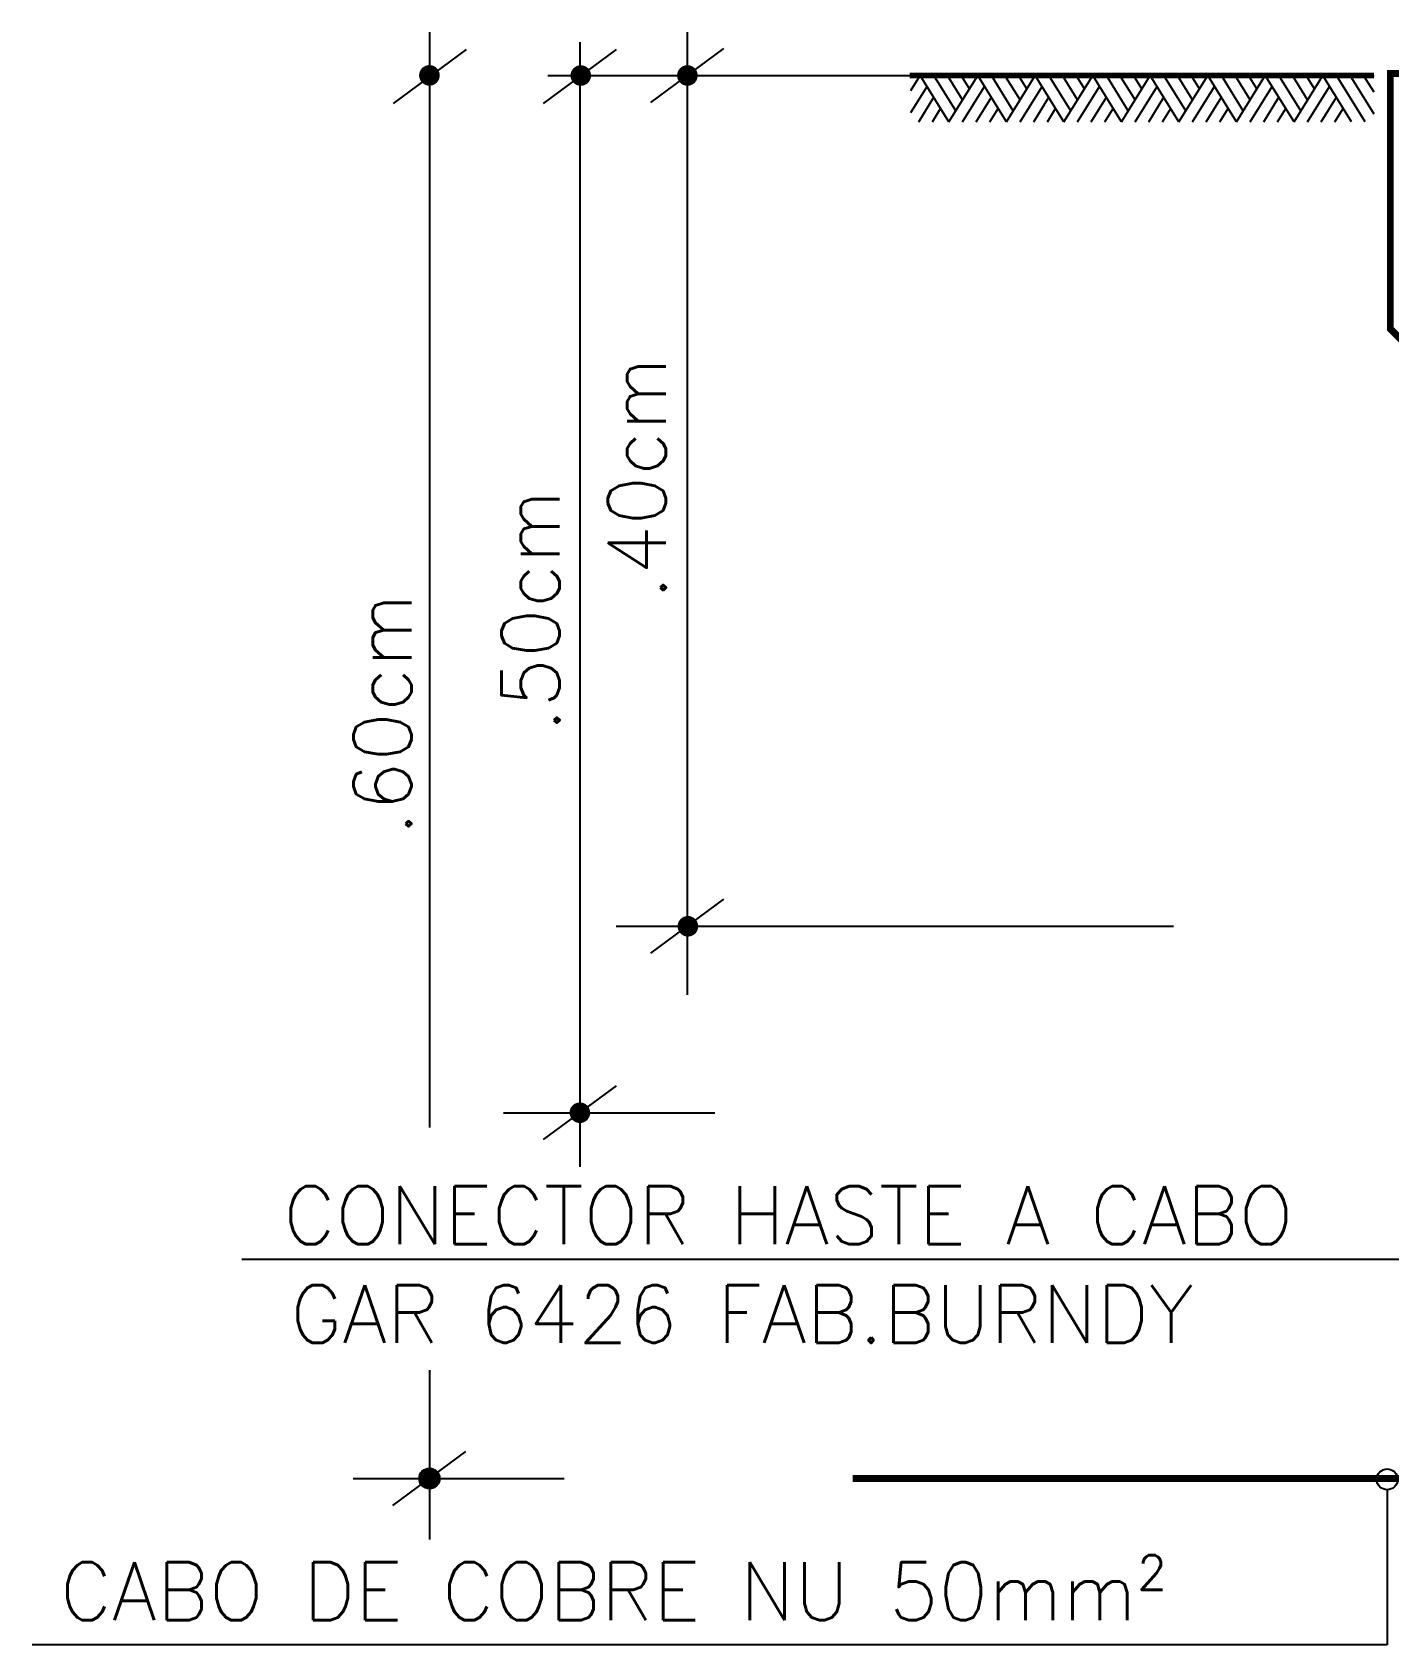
# Model space of a CAD drawing. Header units: millimetres. Extents: x 0 to 114, y 0 to 82.
# Drawn here: x 77.38 to 80.542, y 13.855 to 17.613 of the extents above; entities that cross this region are included whole.
import ezdxf

# ---------------------------------------------------------------- set-up
doc = ezdxf.new("R2010")
doc.units = ezdxf.units.MM
for name, color, linetype in [('ARQ', 8, 'Continuous'), ('MAT', 1, 'Continuous'), ('NORMO-DET', 2, 'Continuous'), ('SOLID', 254, 'Continuous')]:
    doc.layers.add(name, color=color, linetype=linetype)
doc.styles.add('60-100', font='romans.shx', dxfattribs={"height": 0.16})

# ---------------------------------------------------------------- blocks, each defined once
blk = doc.blocks.new('A$C05F867AE')
at = {"color": 252, "linetype": 'Continuous'}
for p, q in [((-6.2424, 13.5187), (-6.1006, 13.6233)), ((-5.9511, 13.5187), (-5.8093, 13.6233)), ((-5.7426, 13.5206), (-5.6008, 13.6252)), ((-5.9427, 13.5731), (-5.2254, 13.5731)), ((-6.5369, 11.2741), (-4.2351, 11.2741))]:
    blk.add_line(p, q, dxfattribs=at)
at = {"color": 7}
for p, q in [((-5.2396, 13.5731), (-4.3373, 13.5731)), ((-5.2373, 13.5437), (-5.219, 13.5731)), ((-5.1632, 13.4831), (-5.219, 13.5731)), ((-5.1499, 13.5045), (-5.1925, 13.5731)), ((-5.1367, 13.5258), (-5.1661, 13.5731)), ((-5.1632, 13.4831), (-5.1073, 13.5731)), ((-5.1234, 13.5471), (-5.1396, 13.5731)), ((-5.0514, 13.4831), (-5.1073, 13.5731)), ((-5.0382, 13.5045), (-5.0808, 13.5731)), ((-5.025, 13.5258), (-5.0543, 13.5731)), ((-5.0514, 13.4831), (-4.9956, 13.5731)), ((-5.0117, 13.5471), (-5.0279, 13.5731)), ((-4.9397, 13.4831), (-4.9956, 13.5731)), ((-4.9265, 13.5045), (-4.9691, 13.5731)), ((-4.9132, 13.5258), (-4.9426, 13.5731)), ((-4.9397, 13.4831), (-4.8839, 13.5731)), ((-4.9, 13.5471), (-4.9161, 13.5731)), ((-4.828, 13.4831), (-4.8839, 13.5731)), ((-4.8147, 13.5045), (-4.8574, 13.5731)), ((-4.8015, 13.5258), (-4.8309, 13.5731)), ((-4.828, 13.4831), (-4.7721, 13.5731)), ((-4.7883, 13.5471), (-4.8044, 13.5731)), ((-4.7163, 13.4831), (-4.7721, 13.5731)), ((-4.703, 13.5045), (-4.7456, 13.5731)), ((-4.6898, 13.5258), (-4.7192, 13.5731)), ((-4.7163, 13.4831), (-4.6604, 13.5731)), ((-4.6765, 13.5471), (-4.6927, 13.5731)), ((-4.6045, 13.4831), (-4.6604, 13.5731)), ((-4.5913, 13.5045), (-4.6339, 13.5731)), ((-4.5781, 13.5258), (-4.6074, 13.5731)), ((-4.6045, 13.4831), (-4.5487, 13.5731)), ((-4.5648, 13.5471), (-4.581, 13.5731)), ((-4.4928, 13.4831), (-4.5487, 13.5731)), ((-4.4796, 13.5045), (-4.5222, 13.5731)), ((-4.4663, 13.5258), (-4.4957, 13.5731)), ((-4.4928, 13.4831), (-4.437, 13.5731)), ((-4.4531, 13.5471), (-4.4692, 13.5731)), ((-4.3811, 13.4831), (-4.437, 13.5731)), ((-4.3546, 13.4831), (-4.4105, 13.5731)), ((-4.3373, 13.4979), (-4.384, 13.5731)), ((-4.3373, 13.5406), (-4.3575, 13.5731)), ((-5.2373, 13.501), (-5.2058, 13.5518)), ((-5.2219, 13.4831), (-5.1925, 13.5305)), ((-5.1367, 13.4831), (-5.0941, 13.5518)), ((-5.1102, 13.4831), (-5.0808, 13.5305)), ((-5.025, 13.4831), (-4.9823, 13.5518)), ((-4.9985, 13.4831), (-4.9691, 13.5305)), ((-4.9132, 13.4831), (-4.8706, 13.5518)), ((-4.8868, 13.4831), (-4.8574, 13.5305)), ((-4.8015, 13.4831), (-4.7589, 13.5518)), ((-4.775, 13.4831), (-4.7456, 13.5305)), ((-4.6898, 13.4831), (-4.6472, 13.5518)), ((-4.6633, 13.4831), (-4.6339, 13.5305)), ((-4.5781, 13.4831), (-4.5354, 13.5518)), ((-4.5516, 13.4831), (-4.5222, 13.5305)), ((-4.4663, 13.4831), (-4.4237, 13.5518)), ((-4.4399, 13.4831), (-4.4105, 13.5305)), ((-5.1954, 13.4831), (-5.1793, 13.5091)), ((-5.0837, 13.4831), (-5.0676, 13.5091)), ((-4.972, 13.4831), (-4.9559, 13.5091)), ((-4.8603, 13.4831), (-4.8441, 13.5091)), ((-4.7485, 13.4831), (-4.7324, 13.5091)), ((-4.6368, 13.4831), (-4.6207, 13.5091)), ((-4.5251, 13.4831), (-4.509, 13.5091)), ((-4.4134, 13.4831), (-4.3972, 13.5091))]:
    blk.add_line(p, q, dxfattribs=at)
at = {"color": 252, "linetype": 'Continuous', "const_width": 0.02}
for points in [[(-6.1825, 13.5731, 1), (-6.1625, 13.5731, 1)], [(-5.8884, 13.5728, 1), (-5.8685, 13.5728, 1)], [(-5.6813, 13.5729, 1), (-5.6613, 13.5729, 1)]]:
    blk.add_lwpolyline(points, format="xyb", close=True, dxfattribs=at)
at = {"const_width": 0.0112}
blk.add_lwpolyline([(-5.2396, 13.5731), (-4.3373, 13.5731)], dxfattribs=at)
at = {"layer": 'ARQ', "const_width": 0.0135}
blk.add_lwpolyline([(-4.1933, 13.534), (-4.1933, 13.5768), (-4.3057, 13.5768), (-4.3057, 13.0809), (-4.1866, 12.9618), (-4.1866, 11.56)], dxfattribs=at)
at = {"layer": 'MAT', "color": 255, "const_width": 0.0135}
blk.add_lwpolyline([(-4.1847, 10.8482), (-5.35, 10.8482)], dxfattribs=at)
at = {"layer": 'SOLID', "color": 8}
for p, q in [((-6.1725, 13.6569), (-6.1725, 11.5301)), ((-5.6717, 13.6569), (-5.6717, 11.7874)), ((-5.8802, 13.6378), (-5.8802, 11.4536)), ((-5.7426, 11.8687), (-5.6008, 11.9733)), ((-5.8096, 11.921), (-4.7269, 11.921)), ((-5.9511, 11.5062), (-5.8093, 11.6108)), ((-6.0285, 11.5585), (-5.6182, 11.5585)), ((-6.1725, 11.0585), (-6.1725, 10.7296)), ((-6.2434, 10.7959), (-6.1016, 10.9005)), ((-6.3209, 10.8482), (-5.9105, 10.8482)), ((-4.3118, 10.8262), (-4.3118, 10.5252)), ((-4.3118, 10.5252), (-6.9441, 10.5252))]:
    blk.add_line(p, q, dxfattribs=at)
at = {"layer": 'SOLID', "color": 8, "const_width": 0.02}
for points in [[(-5.6803, 11.9206, 1), (-5.6603, 11.9206, 1)], [(-5.8902, 11.5585, 1), (-5.8702, 11.5585, 1)], [(-6.1825, 10.8482, 1), (-6.1625, 10.8482, 1)]]:
    blk.add_lwpolyline(points, format="xyb", close=True, dxfattribs=at)
at = {"layer": 'SOLID', "color": 8}
for centre, radius in [((-6.1725, 10.8482), 0.0199), ((-4.3118, 10.8465), 0.0203)]:
    blk.add_circle(centre, radius, dxfattribs=at)
at = {"layer": 'NORMO-DET', "color": 7, "style": '60-100'}
for s, p in [('.40cm', (-5.7131, 12.5543)), ('.50cm', (-5.9197, 12.2968)), ('.60cm', (-6.2076, 12.0955))]:
    blk.add_text(s, height=0.1125, rotation=90, dxfattribs=at).set_placement(p)
for s, p in [('CONECTOR HASTE A CABO', (-6.4563, 11.3032)), ('GAR 6426 FAB.BURNDY', (-6.4428, 11.1113)), ('CABO DE COBRE NU 50mm²', (-6.8902, 10.573))]:
    blk.add_text(s, height=0.1125, dxfattribs=at).set_placement(p)

msp = doc.modelspace()

# ---------------------------------------------------------------- block references
at = {"color": 7, "xscale": 1.199999999999999, "yscale": 1.199999999999999, "zscale": 1.199999999999999}
msp.add_blockref('A$C05F867AE', (85.7126, 1.2243), dxfattribs=at)

doc.saveas('drawing.dxf')
